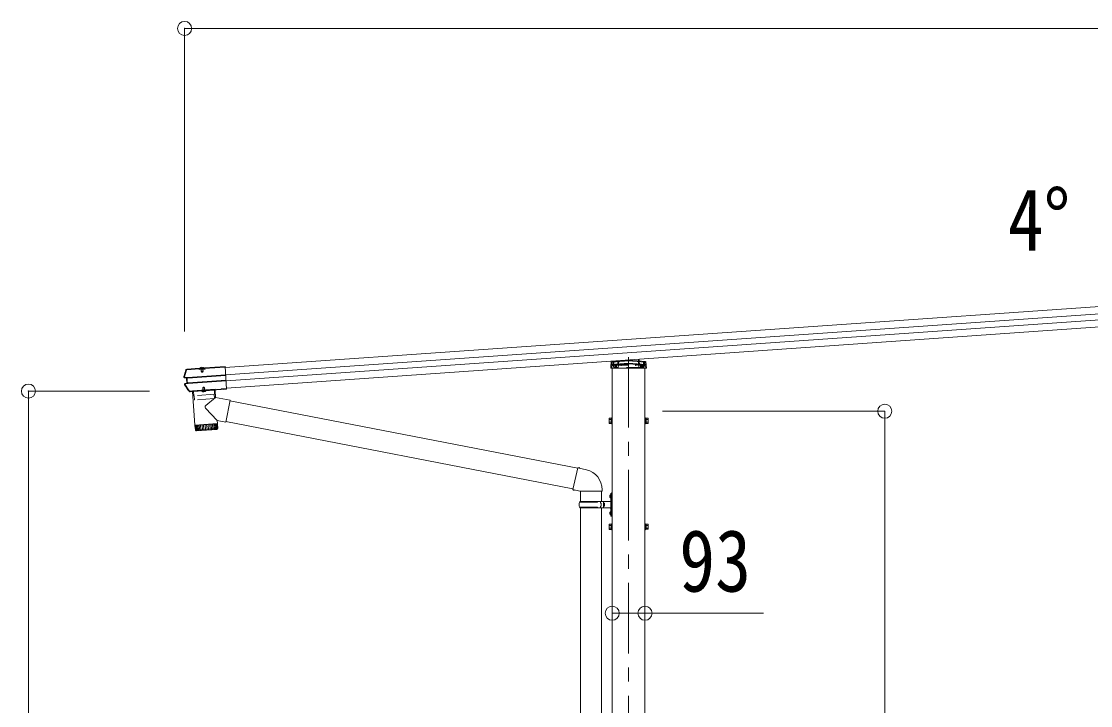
# Model space of a CAD drawing. Units: millimetres at full size, sheet at 1:40; details may follow other scales. Extents: x -11243 to 11243, y -7760 to 7760.
# Drawn here: x 994 to 4023, y -2442 to -503 of the extents above; entities that cross this region are included whole.
import ezdxf
from ezdxf.enums import TextEntityAlignment as Align

# ---------------------------------------------------------------- set-up
doc = ezdxf.new("R2010")
doc.units = ezdxf.units.MM
doc.header["$LTSCALE"] = 40
doc.header["$PDMODE"] = 32
doc.header["$PDSIZE"] = 40
doc.linetypes.add('CHAIN1', pattern=[8, 5, -1, 1, -1])
doc.linetypes.add('DASHED1', pattern=[1.8, 1.2, -0.6])
for name, color, linetype, lineweight in [('0-1_本体', 5, 'CHAIN1', 9), ('0-3_ELV2', 4, 'Continuous', 9), ('0-6_OTH_LINE', 6, 'Continuous', 9), ('0-7_SHAPE', 4, 'Continuous', 9), ('0-9_OUTLINE', 7, 'Continuous', 9)]:
    doc.layers.add(name, color=color, linetype=linetype, lineweight=lineweight)
doc.styles.add('ＭＳ ゴシック', font='')
doc.styles.get('ＭＳ ゴシック').set_extended_font_data('MS Gothic')

msp = doc.modelspace()

# ---------------------------------------------------------------- linework, layer by layer
at = {"layer": '0-1_本体'}
msp.add_line((2714.16, -1454.32), (2714.16, -3853.6), dxfattribs=at)
at = {"layer": '0-3_ELV2'}
for p, q in [((7143.17, -1094.46), (1570.77, -1484.12)), ((7144.59, -1114.77), (1572.19, -1504.43)), ((7145.8, -1132), (1573.39, -1521.67)), ((7147.22, -1152.31), (1574.81, -1541.98)), ((1512.38, -1485), (1570.54, -1480.93)), ((1512.49, -1486.5), (1570.65, -1482.43)), ((1570.54, -1480.93), (1575.05, -1545.38)), ((2665.22, -1474.96), (2714.16, -1471.53)), ((2665.74, -1466.45), (2714.16, -1463.06)), ((2714.16, -1463.06), (2762.58, -1466.45)), ((2714.16, -1463.06), (2714.16, -1464.01)), ((2714.16, -1471.53), (2763.1, -1474.96)), ((2714.16, -1471.53), (2714.16, -1472.48)), ((2743.98, -1460.53), (2744.26, -1465.17)), ((2763.51, -1467.39), (2764.61, -1485.46)), ((1461.27, -1513.89), (1456.52, -1513.32)), ((1462.69, -1512.54), (1456.71, -1511.83)), ((1462.2, -1513.82), (1461.27, -1513.89)), ((1462.41, -1488.5), (1462.22, -1488.64)), ((1462.22, -1488.64), (1462.32, -1490.11)), ((1462.32, -1490.11), (1462.44, -1490.03)), ((1462.64, -1488.48), (1462.41, -1488.5)), ((1462.51, -1489.99), (1462.41, -1488.5)), ((1462.44, -1490.03), (1462.51, -1489.99)), ((1462.51, -1489.99), (1498.12, -1487.5)), ((1462.64, -1488.48), (1498.02, -1486.01)), ((1463.6, -1512.48), (1462.69, -1512.54)), ((1463.83, -1528.88), (1462.69, -1512.54)), ((1462.91, -1513.88), (1463.44, -1513.84)), ((1464.21, -1512.5), (1463.98, -1512.51)), ((1572.22, -1504.89), (1465.09, -1512.38)), ((1465.18, -1513.61), (1572.3, -1506.12)), ((1496.84, -1487.72), (1496.97, -1489.68)), ((1513.93, -1488.49), (1496.97, -1489.68)), ((1498.12, -1487.5), (1498.02, -1486.01)), ((1498.27, -1486.8), (1498.02, -1486.01)), ((1498.19, -1488.09), (1498.16, -1487.62)), ((1512.5, -1487.09), (1498.19, -1488.09)), ((1512.25, -1485.96), (1498.28, -1486.93)), ((1498.28, -1486.93), (1498.36, -1488.08)), ((1499.42, -1486.85), (1499.4, -1486.66)), ((1510.68, -1486.61), (1500, -1487.36)), ((1502.36, -1487.8), (1502.46, -1489.3)), ((1502.94, -1488.56), (1503.08, -1488.05)), ((1502.94, -1488.56), (1507.93, -1488.21)), ((1502.94, -1488.56), (1503.43, -1495.44)), ((1503.38, -1488.53), (1503.28, -1488.03)), ((1503.38, -1488.53), (1503.92, -1496.33)), ((1503.43, -1495.44), (1508.41, -1495.09)), ((1507.5, -1488.24), (1507.53, -1487.74)), ((1507.5, -1488.24), (1508.05, -1496.04)), ((1507.93, -1488.21), (1507.73, -1487.72)), ((1507.73, -1496.84), (1508.41, -1495.09)), ((1507.93, -1488.21), (1508.41, -1495.09)), ((1508.45, -1488.88), (1508.34, -1487.38)), ((1509.99, -1487.56), (1509.93, -1486.67)), ((1511.19, -1486.03), (1511.17, -1485.83)), ((1512.38, -1485), (1512.25, -1485.82)), ((1512.25, -1485.96), (1512.33, -1487.1)), ((1512.49, -1486.5), (1512.38, -1485)), ((1512.47, -1486.62), (1512.49, -1486.5)), ((1513.79, -1486.53), (1512.47, -1486.62)), ((1512.47, -1486.62), (1512.5, -1487.09)), ((1513.79, -1486.53), (1513.93, -1488.49)), ((2667.66, -4357.74), (2667.66, -1485.46)), ((2760.66, -4357.74), (2760.66, -1485.46)), ((1458.04, -1530.45), (1463.83, -1528.88)), ((1463.17, -1527.69), (1462.24, -1527.75)), ((1464.74, -1528.81), (1463.83, -1528.88)), ((1464.38, -1527.49), (1463.85, -1527.53)), ((1465.09, -1528.73), (1465.32, -1528.72)), ((1466.15, -1527.48), (1573.27, -1519.99)), ((1466.24, -1528.71), (1573.36, -1521.22)), ((1478.38, -1550.63), (1559.78, -1544.94)), ((1508.35, -1540.01), (1507.67, -1541.76)), ((1512.66, -1541.41), (1507.67, -1541.76)), ((1508, -1546.57), (1507.67, -1541.76)), ((1508.43, -1546.43), (1508.04, -1540.81)), ((1511.74, -1539.77), (1508.35, -1540.01)), ((1512.66, -1541.41), (1511.74, -1539.77)), ((1512.55, -1546.15), (1512.16, -1540.52)), ((1512.99, -1546.22), (1512.66, -1541.41)), ((1559.78, -1544.94), (1559.89, -1546.44)), ((1559.95, -1544.56), (1560.06, -1546.06)), ((1565.94, -1544.14), (1566.05, -1545.64)), ((1566.17, -1544.49), (1574.94, -1543.88)), ((1566.17, -1544.49), (1566.27, -1545.99)), ((1567.46, -1544.4), (1567.57, -1545.9)), ((1567.54, -1545.5), (1575.02, -1544.98)), ((1471.27, -1551.13), (1472, -1551.08)), ((1471.65, -1552.61), (1472.1, -1552.58)), ((1472, -1551.08), (1472.1, -1552.58)), ((1478.26, -1551.78), (1472.27, -1552.2)), ((1478.15, -1550.28), (1478.26, -1551.78)), ((1478.26, -1551.23), (1478.26, -1551.23)), ((1478.48, -1552.13), (1478.26, -1551.78)), ((1478.38, -1550.63), (1478.48, -1552.13)), ((1478.48, -1552.13), (1559.89, -1546.44)), ((1478.82, -1552.1), (1542.66, -1547.63)), ((1504.87, -1550.52), (1504.85, -1550.28)), ((1516.64, -1549.7), (1504.87, -1550.52)), ((1516.64, -1549.7), (1516.63, -1549.45)), ((1560.06, -1546.06), (1559.89, -1546.44)), ((1566.05, -1545.64), (1560.06, -1546.06)), ((1566.27, -1545.99), (1566.05, -1545.64)), ((1566.27, -1545.99), (1575.05, -1545.38)), ((2658.96, -1628.74), (2659.54, -1627.73)), ((2658.96, -1628.74), (2658.96, -1641.74)), ((2664.46, -1627.73), (2659.54, -1627.73)), ((2664.46, -1631.48), (2659.54, -1631.48)), ((2664.45, -1635.54), (2666.06, -1635.54)), ((2664.46, -1627.53), (2664.46, -1642.54)), ((2666.06, -1627.99), (2664.46, -1627.99)), ((2664.46, -1634.54), (2666.06, -1634.54)), ((2762.26, -1627.99), (2763.86, -1627.99)), ((2763.86, -1634.54), (2762.26, -1634.54)), ((2763.87, -1635.54), (2762.26, -1635.54)), ((2763.86, -1627.53), (2763.86, -1642.54)), ((2763.86, -1627.53), (2768.78, -1627.53)), ((2763.86, -1631.28), (2768.78, -1631.28)), ((2769.36, -1628.54), (2768.78, -1627.53)), ((2769.36, -1628.54), (2769.36, -1641.54)), ((2658.96, -1641.74), (2659.54, -1642.74)), ((2664.46, -1638.99), (2659.54, -1638.99)), ((2664.46, -1642.74), (2659.54, -1642.74)), ((2664.46, -1642.09), (2666.06, -1642.09)), ((2763.86, -1642.09), (2762.26, -1642.09)), ((2763.86, -1638.79), (2768.78, -1638.79)), ((2763.86, -1642.54), (2768.78, -1642.54)), ((2769.36, -1641.54), (2768.78, -1642.54)), ((2658.96, -1928.74), (2659.54, -1927.73)), ((2658.96, -1928.74), (2658.96, -1941.74)), ((2664.46, -1927.73), (2659.54, -1927.73)), ((2664.46, -1931.48), (2659.54, -1931.48)), ((2664.46, -1938.99), (2659.54, -1938.99)), ((2664.45, -1935.54), (2666.06, -1935.54)), ((2664.46, -1927.53), (2664.46, -1942.54)), ((2666.06, -1927.99), (2664.46, -1927.99)), ((2664.46, -1934.54), (2666.06, -1934.54)), ((2762.26, -1927.99), (2763.86, -1927.99)), ((2763.86, -1934.54), (2762.26, -1934.54)), ((2763.87, -1935.54), (2762.26, -1935.54)), ((2763.86, -1927.53), (2763.86, -1942.54)), ((2763.86, -1927.53), (2768.78, -1927.53)), ((2763.86, -1931.28), (2768.78, -1931.28)), ((2763.86, -1938.79), (2768.78, -1938.79)), ((2769.36, -1928.54), (2768.78, -1927.53)), ((2769.36, -1928.54), (2769.36, -1941.54)), ((2658.96, -1941.74), (2659.54, -1942.74)), ((2664.46, -1942.74), (2659.54, -1942.74)), ((2664.46, -1942.09), (2666.06, -1942.09)), ((2763.86, -1942.09), (2762.26, -1942.09)), ((2763.86, -1942.54), (2768.78, -1942.54)), ((2769.36, -1941.54), (2768.78, -1942.54))]:
    msp.add_line(p, q, dxfattribs=at)
at = {"layer": '0-3_ELV2', "linetype": 'DASHED1'}
for p, q in [((1502.74, -1483.83), (1504.14, -1486.2)), ((1507.47, -1483.5), (1506.42, -1486.04)), ((2665.29, -1474.96), (2763.03, -1474.96)), ((2667.77, -1468.31), (2666.72, -1485.46)), ((2667.19, -1477.76), (2672.16, -1477.76)), ((2667.24, -1476.96), (2761.09, -1476.96)), ((2714.16, -1473.54), (2667.25, -1476.82)), ((2714.16, -1465.07), (2667.77, -1468.31)), ((2670.96, -1468.09), (2670.96, -1481.73)), ((2670.96, -1481.73), (2671.96, -1483.46)), ((2756.36, -1483.46), (2671.96, -1483.46)), ((2672.16, -1468.01), (2672.16, -1483.46)), ((2673.66, -1476.37), (2673.66, -1483.46)), ((2676.76, -1476.96), (2676.76, -1483.46)), ((2676.89, -1476.96), (2676.89, -1483.46)), ((2677.16, -1476.13), (2677.16, -1483.46)), ((2677.16, -1481.73), (2680.16, -1481.73)), ((2680.16, -1475.92), (2680.16, -1483.46)), ((2683.4, -1475.9), (2684.09, -1464.72)), ((2686.1, -1464.58), (2684.82, -1485.46)), ((2688.16, -1474.96), (2688.16, -1476.96)), ((2692.66, -1477.76), (2692.66, -1475.04)), ((2694.16, -1477.76), (2692.66, -1477.76)), ((2694.16, -1474.94), (2694.16, -1477.76)), ((2760.56, -1468.31), (2714.16, -1465.07)), ((2761.08, -1476.82), (2714.16, -1473.54)), ((2734.16, -1477.76), (2734.16, -1474.94)), ((2734.16, -1477.76), (2735.66, -1477.76)), ((2735.66, -1475.04), (2735.66, -1477.76)), ((2740.16, -1476.96), (2740.16, -1474.96)), ((2741.98, -1460.67), (2743.5, -1485.46)), ((2744.26, -1465.17), (2744.92, -1475.9)), ((2748.16, -1475.92), (2748.16, -1483.46)), ((2748.16, -1481.73), (2751.16, -1481.73)), ((2751.16, -1476.13), (2751.16, -1483.46)), ((2751.43, -1476.96), (2751.43, -1483.46)), ((2751.56, -1476.96), (2751.56, -1483.46)), ((2754.66, -1476.37), (2754.66, -1483.46)), ((2756.16, -1468.01), (2756.16, -1483.46)), ((2756.16, -1477.76), (2761.13, -1477.76)), ((2756.36, -1483.46), (2757.36, -1481.73)), ((2757.36, -1468.09), (2757.36, -1481.73)), ((2761.61, -1485.46), (2760.56, -1468.31)), ((1500.62, -1486.74), (1500.55, -1486.99)), ((1500.68, -1486.21), (1509.85, -1485.57)), ((1500.75, -1487.31), (1500.68, -1486.21)), ((1503.08, -1488.05), (1503.18, -1487.65)), ((1503.18, -1487.65), (1503.1, -1486.54)), ((1503.26, -1488.03), (1503.12, -1486.04)), ((1503.28, -1488.03), (1503.17, -1487.44)), ((1505.32, -1486.73), (1504.14, -1486.2)), ((1505.32, -1486.73), (1506.42, -1486.04)), ((1507.55, -1487.73), (1507.41, -1485.74)), ((1507.57, -1487.35), (1507.49, -1486.23)), ((1507.53, -1487.74), (1507.56, -1487.13)), ((1507.73, -1487.72), (1507.57, -1487.35)), ((1509.93, -1486.67), (1509.85, -1485.57)), ((1509.98, -1486.09), (1510.09, -1486.32)), ((1508.43, -1552.62), (1509.59, -1549.81)), ((1510.69, -1549.12), (1509.59, -1549.81)), ((1510.69, -1549.12), (1511.87, -1549.65)), ((1513.41, -1552.27), (1511.87, -1549.65))]:
    msp.add_line(p, q, dxfattribs=at)
at = {"layer": '0-3_ELV2'}
for points in [[(2764.61, -1485.46), (2663.71, -1485.46), (2664.82, -1467.39)], [(1455.61, -1510.18), (1458.43, -1500.52), (1461.44, -1490.91)], [(1457.65, -1529), (1462.24, -1527.75), (1461.27, -1513.89)], [(1498.12, -1487.5), (1498.16, -1487.62), (1496.84, -1487.72)], [(1509.99, -1487.56), (1500.81, -1488.21), (1500.75, -1487.31)], [(1503.43, -1495.44), (1504.34, -1497.08), (1507.73, -1496.84)], [(1470.23, -1550.65), (1463.67, -1541.61), (1457.31, -1532.43)], [(1566.17, -1544.49), (1565.94, -1544.14), (1559.95, -1544.56), (1559.78, -1544.94)], [(1478.38, -1550.63), (1478.15, -1550.28), (1472.17, -1550.7), (1472, -1551.08)], [(1472.17, -1550.7), (1472.27, -1552.2), (1472.1, -1552.58)], [(1543.09, -1546.6), (1543.02, -1545.6), (1478.18, -1550.14), (1478.25, -1551.13)], [(2667.66, -1626.54), (2666.06, -1626.54), (2666.06, -1643.54), (2667.66, -1643.54)], [(2760.66, -1626.54), (2762.26, -1626.54), (2762.26, -1643.54), (2760.66, -1643.54)], [(2667.66, -1926.54), (2666.06, -1926.54), (2666.06, -1943.54), (2667.66, -1943.54)], [(2760.66, -1926.54), (2762.26, -1926.54), (2762.26, -1943.54), (2760.66, -1943.54)]]:
    msp.add_lwpolyline(points, dxfattribs=at)
for centre, radius, start, end in [((1505.62, -1490.98), 7.7, 45.56083, 142.43917), ((2665.29, -1475.95), 1, 94, 176.5), ((2665.81, -1467.45), 1, 94, 176.5), ((2762.51, -1467.45), 1, 3.5, 86), ((2763.03, -1475.95), 1, 3.5, 86), ((1456.86, -1510.54), 2.8, 164.31277, 263.16971), ((1937.46, -1645.51), 502, 162.04537, 164.31277), ((1456.86, -1510.54), 1.3, 164.24366, 263.03582), ((1462.95, -1491.75), 3.19, 103.22631, 162.05142), ((1462.58, -1491.28), 1.2, 102.71221, 162.01357), ((1499.95, -1486.62), 0.55, 142.43917, 184), ((1499.96, -1486.82), 0.545, 184, 274), ((1510.64, -1486.07), 0.545, 274, 4), ((1510.63, -1485.87), 0.55, 4, 45.56083), ((1458.38, -1531.7), 2.8, 105.16971, 214.06629), ((1871.91, -1252.07), 502, 214.06629, 216.59248), ((1458.39, -1531.7), 1.3, 105.30295, 214.13631), ((1471.42, -1549.42), 3.19, 216.58984, 274.01289), ((1471.19, -1549.93), 1.2, 216.62025, 274.01295), ((1479.25, -1551.06), 1, 184, 274), ((1510.41, -1545.18), 7.7, 223.98312, 324.01688), ((1542.09, -1546.67), 1, 274, 4), ((2662.28, -1629.61), 3.32, 145.61575, 214.38425), ((2671.38, -1635.24), 12.42, 162.41205, 197.58795), ((2766.04, -1629.41), 3.32, 325.61575, 34.38425), ((2756.94, -1635.04), 12.42, 342.41205, 17.58795), ((2662.28, -1640.87), 3.32, 145.61575, 214.38425), ((2766.04, -1640.67), 3.32, 325.61575, 34.38425), ((2662.28, -1929.61), 3.32, 145.61575, 214.38425), ((2671.38, -1935.24), 12.42, 162.41205, 197.58795), ((2662.28, -1940.87), 3.32, 145.61575, 214.38425), ((2766.04, -1929.41), 3.32, 325.61575, 34.38425), ((2756.94, -1935.04), 12.42, 342.41205, 17.58795), ((2766.04, -1940.67), 3.32, 325.61575, 34.38425)]:
    msp.add_arc(centre, radius, start, end, dxfattribs=at)
at = {"layer": '0-3_ELV2', "linetype": 'DASHED1'}
for centre, radius, start, end in [((2665.29, -1475.96), 1, 90, 176.5), ((2763.03, -1475.96), 1, 3.5, 90), ((1500.07, -1486.85), 0.5, 274, 344), ((1501.39, -1486.96), 0.8, 94, 164), ((1502.61, -1486.58), 0.5, 4, 94), ((1507.99, -1486.2), 0.5, 94, 184), ((1509.25, -1486.41), 0.8, 24, 94), ((1510.54, -1486.12), 0.5, 204, 274)]:
    msp.add_arc(centre, radius, start, end, dxfattribs=at)
at = {"layer": '0-3_ELV2'}
for centre, major_axis, ratio, start_param, end_param in [((1465.22, -1514.19), (3.03, -0.36), 0.014525, 2.4375911, 3.0658321), ((1465.22, -1514.19), (2.99, 0.21), 0.19438, 1.5707963, 2.1939282), ((1465.11, -1512.66), (1.52, -0.18), 0.014525, 2.4126357, 3.0658321), ((1465.11, -1512.67), (1.5, 0.1), 0.19438, 1.5707963, 2.2034964), ((1498.49, -1489.99), (-0.22, 3.19), 0.014286, 5.9883828, 6.2220988), ((1512.48, -1489.01), (-0.22, 3.19), 0.014286, 0.0610865, 0.2948025), ((1466.11, -1526.89), (2.95, 0.8), 0.014957, 3.2171785, 3.8372566), ((1466.11, -1526.9), (2.99, 0.21), 0.19438, 4.0848352, 4.712389), ((1466.21, -1528.41), (1.48, 0.4), 0.014957, 3.2171785, 3.8435615), ((1466.22, -1528.42), (1.5, 0.1), 0.19438, 4.0561004, 4.712389)]:
    msp.add_ellipse(centre, major_axis=major_axis, ratio=ratio, start_param=start_param, end_param=end_param, dxfattribs=at)
at = {"layer": '0-6_OTH_LINE'}
for p, q in [((1456.06, -522.65), (1456.06, -1381.55)), ((7234.06, -522.65), (1456.06, -522.65)), ((1013.53, -3807.74), (1013.53, -1550.74)), ((1013.53, -1550.74), (1356.61, -1550.74)), ((3440.16, -1607.74), (2810.66, -1607.74)), ((3440.16, -3807.74), (3440.16, -1607.74)), ((2667.66, -2180.43), (2760.66, -2180.43)), ((2760.66, -2180.43), (3096.81, -2180.43))]:
    msp.add_line(p, q, dxfattribs=at)
for p in [(1456.06, -522.65), (1013.53, -1550.74), (3440.16, -1607.74), (2667.66, -2180.43), (2760.66, -2180.43)]:
    msp.add_point(p, dxfattribs=at)
at = {"layer": '0-9_OUTLINE'}
for p, q in [((1478.75, -1552.1), (1485.38, -1646.87)), ((1544.05, -1568.45), (1515.75, -1591.91)), ((1542.6, -1547.64), (1544.05, -1568.45)), ((1584.81, -1576.37), (1544.05, -1568.45)), ((1548.62, -1633.72), (1515.34, -1599.23)), ((1584.81, -1576.37), (1572.75, -1638.41)), ((2570.23, -1769.55), (1584.5, -1577.94)), ((1548.62, -1633.72), (1549.22, -1642.41)), ((1548.62, -1633.72), (1572.75, -1638.41)), ((1485.38, -1646.87), (1549.22, -1642.41)), ((1549.29, -1643.4), (1485.45, -1647.87)), ((1485.45, -1647.87), (1486.59, -1660.87)), ((1487.17, -1662.4), (1486.15, -1647.82)), ((1486.58, -1660.82), (1549.97, -1656.39)), ((1487.37, -1647.73), (1488.42, -1662.7)), ((1490.23, -1662.57), (1489.19, -1647.61)), ((1547.19, -1659.59), (1489.79, -1663.6)), ((1489.87, -1646.56), (1489.96, -1647.55)), ((1491.55, -1647.44), (1492.59, -1662.41)), ((1495.45, -1662.2), (1494.41, -1647.24)), ((1498.76, -1661.97), (1497.72, -1647.01)), ((1501.41, -1646.75), (1502.46, -1661.72)), ((1505.41, -1646.47), (1506.46, -1661.44)), ((1509.65, -1646.18), (1510.69, -1661.14)), ((1514.03, -1645.87), (1515.08, -1660.83)), ((1518.48, -1645.56), (1519.53, -1660.52)), ((1522.91, -1645.25), (1523.96, -1660.21)), ((1527.24, -1644.95), (1528.28, -1659.91)), ((1531.36, -1644.66), (1532.41, -1659.62)), ((1535.22, -1644.39), (1536.27, -1659.35)), ((1538.73, -1644.14), (1539.78, -1659.11)), ((1541.82, -1643.93), (1542.87, -1658.89)), ((1544.44, -1643.74), (1545.49, -1658.71)), ((1544.73, -1642.72), (1544.79, -1643.72)), ((1546.53, -1643.6), (1547.58, -1658.56)), ((1548.06, -1643.49), (1549.1, -1658.45)), ((1549.98, -1656.44), (1549.29, -1643.4)), ((2556.64, -1828.03), (1573.05, -1636.84)), ((2570.6, -1767.99), (2556.24, -1829.74)), ((2570.6, -1767.99), (2594.91, -1773.8)), ((2556.24, -1829.74), (2576.32, -1834.28)), ((2556.24, -1829.74), (2560.24, -1832.41)), ((2561.11, -1830.84), (2560.24, -1832.41)), ((2576.32, -1834.28), (2639.05, -1834.28)), ((2577.68, -1834.28), (2577.68, -1863.79)), ((2637.68, -1834.28), (2637.68, -1863.79)), ((2639.05, -1830.12), (2639.05, -1834.28)), ((2661.36, -1846.64), (2663.4, -1847.64)), ((2662.63, -1844.64), (2663.26, -1844.64)), ((2662.63, -1844.64), (2662.63, -1852.94)), ((2663.26, -1844.64), (2663.66, -1845.04)), ((2663.4, -1847.64), (2664.02, -1848.79)), ((2663.66, -1840.79), (2666.66, -1839.29)), ((2663.66, -1840.79), (2663.66, -1904.79)), ((2666.66, -1839.29), (2666.66, -1906.29)), ((2666.66, -1839.29), (2667.66, -1839.29)), ((2574.69, -1865.79), (2625.02, -1865.79)), ((2575.69, -1863.79), (2661.69, -1863.79)), ((2575.69, -1863.79), (2575.69, -1865.79)), ((2634.69, -1863.79), (2634.69, -1868.29)), ((2634.69, -1868.29), (2636.69, -1868.29)), ((2634.69, -1881.79), (2634.69, -1877.29)), ((2634.69, -1877.29), (2636.69, -1877.29)), ((2636.69, -1868.29), (2636.69, -1877.29)), ((2642.66, -1863.79), (2642.66, -1881.79)), ((2642.66, -1868.29), (2645.66, -1868.29)), ((2642.66, -1877.29), (2645.66, -1877.29)), ((2645.66, -1868.29), (2645.66, -1877.29)), ((2662.63, -1852.94), (2663.26, -1852.94)), ((2574.69, -1879.79), (2625.02, -1879.79)), ((2575.69, -1881.79), (2575.69, -1879.79)), ((2575.69, -1881.79), (2661.69, -1881.79)), ((2577.67, -1881.79), (2577.67, -2723.76)), ((2637.67, -1881.79), (2637.67, -2723.76)), ((2661.36, -1894.64), (2663.4, -1895.64)), ((2662.63, -1892.64), (2663.26, -1892.64)), ((2662.63, -1892.64), (2662.63, -1900.94)), ((2662.63, -1900.94), (2663.26, -1900.94)), ((2663.26, -1892.64), (2663.26, -1900.94)), ((2663.26, -1892.64), (2663.66, -1893.04)), ((2663.26, -1900.94), (2663.66, -1900.54)), ((2663.4, -1895.64), (2664.02, -1896.79)), ((2663.66, -1904.79), (2666.66, -1906.29)), ((2666.66, -1906.29), (2667.66, -1906.29))]:
    msp.add_line(p, q, dxfattribs=at)
at = {"layer": '0-9_OUTLINE', "linetype": 'DASHED1'}
for p, q in [((1480.96, -1551.95), (1482.1, -1563.41)), ((1540.52, -1559.81), (1482.63, -1563.86)), ((1484.11, -1575.31), (1482.83, -1563.85)), ((1540.05, -1571.87), (1484.65, -1575.75)), ((1540.52, -1571.36), (1540.19, -1559.83)), ((1540.52, -1547.78), (1540.99, -1559.29))]:
    msp.add_line(p, q, dxfattribs=at)
at = {"layer": '0-9_OUTLINE'}
for points in [[(2570.6, -1767.99), (2575.32, -1767.55), (2575.46, -1769.15)], [(2663.26, -1844.64), (2663.26, -1852.94), (2663.66, -1852.54)], [(2661.36, -1850.94), (2663.4, -1849.94), (2664.02, -1848.79)], [(2661.36, -1898.94), (2663.4, -1897.94), (2664.02, -1896.79)]]:
    msp.add_lwpolyline(points, dxfattribs=at)
at = {"layer": '0-9_OUTLINE', "linetype": 'DASHED1'}
for centre, start, end in [((1482.6, -1563.36), 185.67065, 274), ((1484.61, -1575.25), 186.38594, 274), ((1540.02, -1571.38), 274, 1.61406), ((1540.49, -1559.31), 274, 2.32935)]:
    msp.add_arc(centre, 0.5, start, end, dxfattribs=at)
at = {"layer": '0-9_OUTLINE'}
for centre, radius, start, end in [((1518.94, -1595.76), 5, 129.65551, 223.97399), ((1489.58, -1660.61), 3, 185, 274.04832), ((1546.98, -1656.6), 3, 274, 3), ((2581.05, -1830.12), 58, 0, 76.56538), ((2666.96, -1848.79), 6, 136.21765, 223.78235), ((2623.44, -1872.79), 49.25, 171.82876, 180.00002), ((2623.44, -1872.79), 49.25, 180.00002, 188.17127), ((2625.02, -1863.79), 2, 270, 359.99998), ((2661.66, -1861.79), 2, 270, 359.99998), ((2625.02, -1881.79), 2, 0.00005, 90.00004), ((2666.96, -1896.79), 6, 136.21765, 223.78235), ((2661.66, -1883.79), 2, 0.00005, 90.00004)]:
    msp.add_arc(centre, radius, start, end, dxfattribs=at)

# ---------------------------------------------------------------- texts
at = {"layer": '0-6_OTH_LINE', "color": 7, "style": 'ＭＳ ゴシック', "width": 0.85}
msp.add_text('93', height=176, dxfattribs=at).set_placement((2857.68, -2171.96), align=Align.BOTTOM_LEFT)
at = {"layer": '0-7_SHAPE', "color": 7, "style": 'ＭＳ ゴシック', "width": 0.85}
msp.add_text('4°', height=176, dxfattribs=at).set_placement((3788.62, -1205.49), align=Align.BOTTOM_LEFT)

doc.saveas('drawing.dxf')
